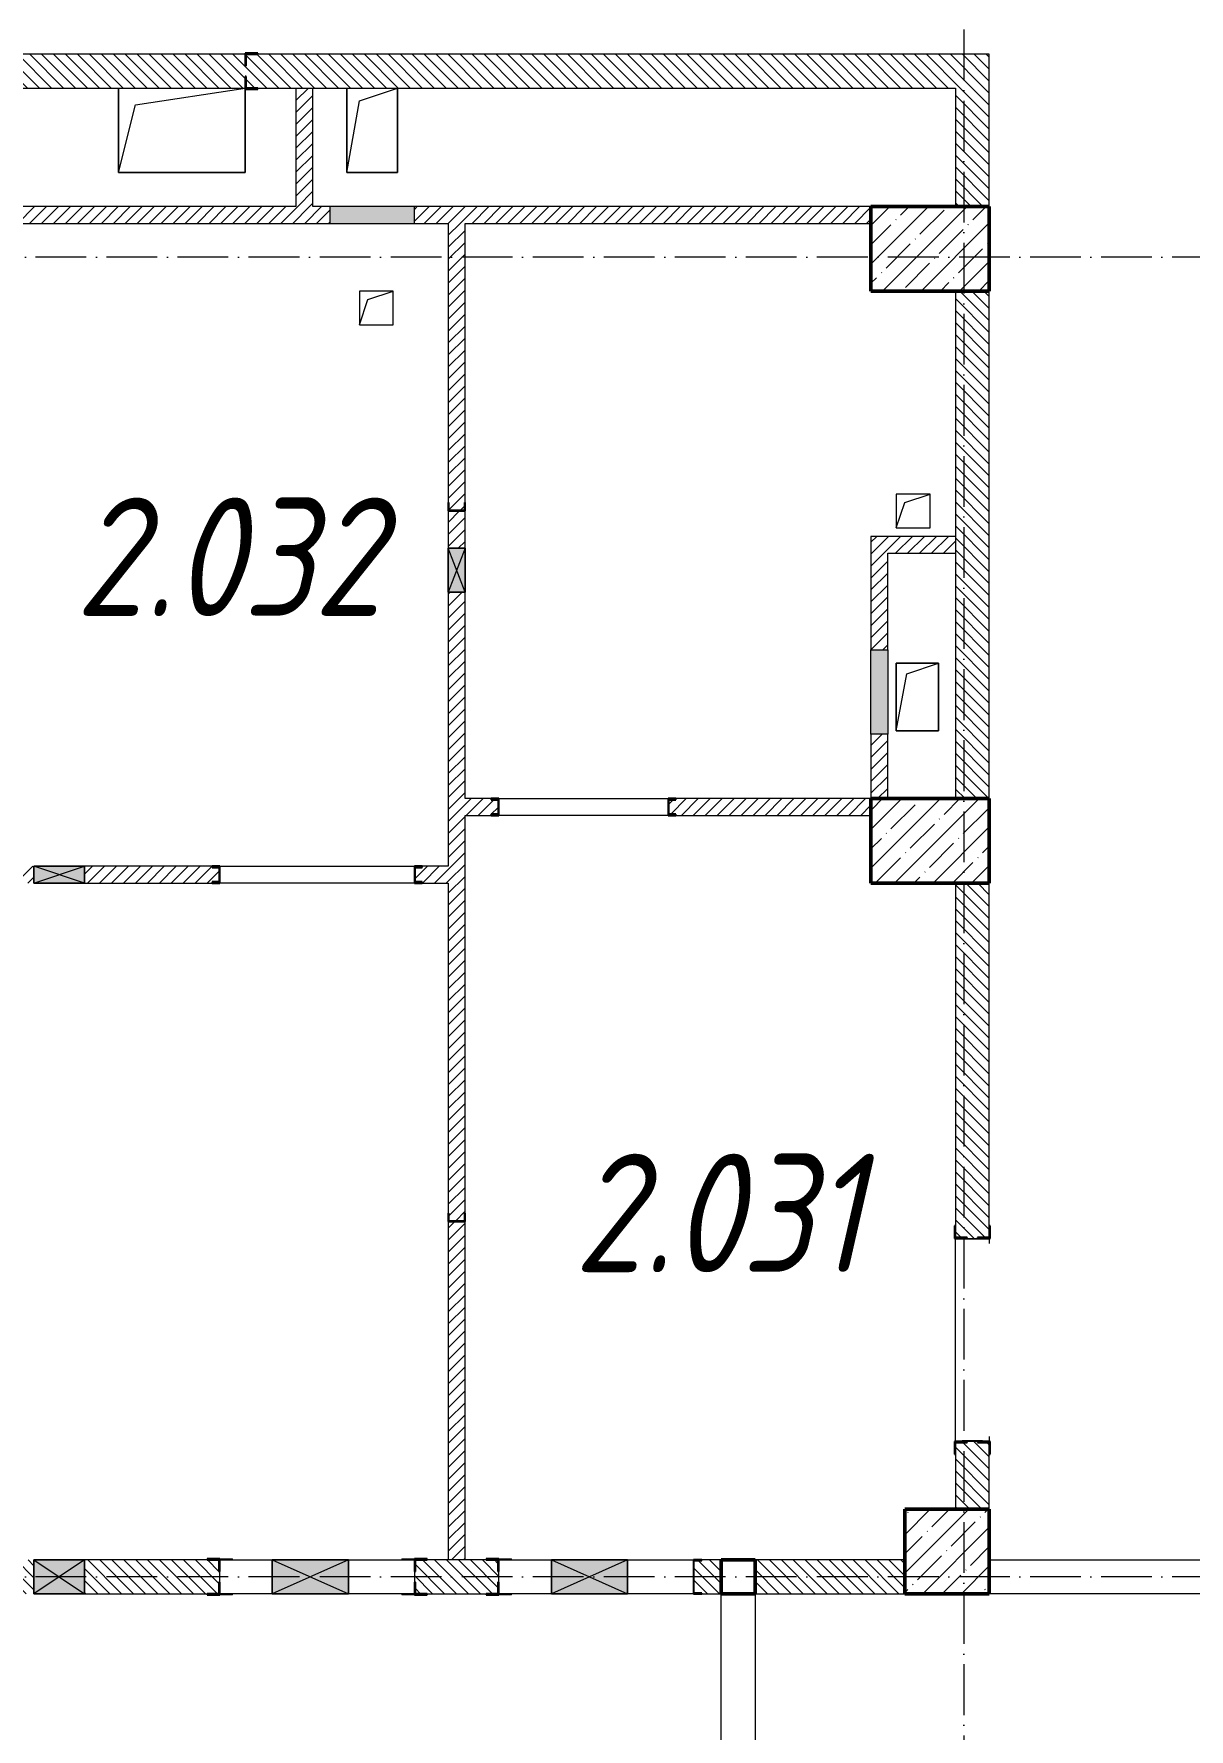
# Model space of a CAD drawing. Header units: millimetres. Extents: x -136833 to 49383, y -8033 to 344618.
# Drawn here: x -47834 to -41003, y 300178 to 310198 of the extents above; entities that cross this region are included whole.
import ezdxf

# ---------------------------------------------------------------- set-up
doc = ezdxf.new("R2010")
doc.units = ezdxf.units.MM
doc.linetypes.add('50_200_ШТРИХ_1Т_ш5_п1_п1_', pattern=[700, 500, -100, 0, -100])
for name, color, linetype, lineweight in [('A-DETL-GENF-OTLN', 7, 'Continuous', 9), ('A-FLOR-____-OTLN', 7, 'Continuous', 9), ('A-GENM-____-MCUT', 7, 'Continuous', 25), ('A-GENM-____-OTLN', 7, 'Continuous', 9), ('A-GENM-____-OTLN-1', 7, 'Continuous', 25), ('A-GLAZ-____-OTLN', 7, 'Continuous', 9), ('A-WALL-____-MCUT', 7, 'Continuous', 13), ('A-WALL-____-PATT-1', 7, 'Continuous', 9), ('A-WALL-FNSH-MCUT-1', 7, 'Continuous', 9), ('I-WALL-____-OTLN', 7, 'Continuous', 9), ('S-COLS-____-MCUT', 7, 'Continuous', 50), ('S-COLS-____-OTLN', 7, 'Continuous', 9), ('S-GRID-____-OTLN-1', 7, '50_200_ШТРИХ_1Т_ш5_п1_п1_', 9), ('Марки помещений', 7, 'Continuous', 9)]:
    doc.layers.add(name, color=color, linetype=linetype, lineweight=lineweight)
doc.styles.add('ISOCPEUR_I_2', font='isocpeui.ttf', dxfattribs={"width": 0.85, "height": 2.3})
pattern_1 = [(135, (-131434.413, 245796.486), (-35.35534, -35.35534), [])]
pattern_2 = [(45, (-131434.413, 245796.486), (-35.35534, 35.35534), [])]

# ---------------------------------------------------------------- blocks, each defined once
blk = doc.blocks.new('BSC_Колонна _Прямоугольная - 500х500-V95-АР1_План отверстий 2 этажа в осях 1-64_Ю-ЯЯ')
at = {"layer": 'S-COLS-____-OTLN'}
h = blk.add_hatch(dxfattribs=at)
h.set_pattern_fill('FP_108', color=256, style=0, pattern_type=2)
h.set_pattern_definition([(315, (-55431.04, 89000), (114.04925, 114.04925), []), (315, (-55431.04, 88885.95), (114.04925, 114.04925), [201.613, -40.323, 3.353, -36.97])])
h.paths.add_polyline_path([(-250, 250), (-250, -250), (250, -250), (250, 250)], flags=0)
at = {"layer": 'S-COLS-____-MCUT'}
for p, q in [((250, 250), (-250, 250)), ((-250, 250), (-250, -250)), ((250, -250), (250, 250)), ((-250, -250), (250, -250))]:
    blk.add_line(p, q, dxfattribs=at)
blk = doc.blocks.new('BSC_Колонна _Прямоугольная - 500х700-V125-АР1_План отверстий 2 этажа в осях 1-64_Ю-ЯЯ')
at = {"layer": 'S-COLS-____-OTLN'}
h = blk.add_hatch(dxfattribs=at)
h.set_pattern_fill('FP_138', color=256, style=0, pattern_type=2)
h.set_pattern_definition([(315, (-63131.04, 88900), (114.04925, 114.04925), []), (315, (-63131.04, 88785.95), (114.04925, 114.04925), [201.613, -40.323, 3.353, -36.97])])
h.paths.add_polyline_path([(-250, 350), (-250, -350), (250, -350), (250, 350)], flags=0)
at = {"layer": 'S-COLS-____-MCUT'}
for p, q in [((250, 350), (-250, 350)), ((-250, 350), (-250, -350)), ((250, -350), (250, 350)), ((-250, -350), (250, -350))]:
    blk.add_line(p, q, dxfattribs=at)
blk = doc.blocks.new('BSC_Колонна _Прямоугольная - 500х700-V128-АР1_План отверстий 2 этажа в осях 1-64_Ю-ЯЯ')
at = {"layer": 'S-COLS-____-OTLN'}
h = blk.add_hatch(dxfattribs=at)
h.set_pattern_fill('FP_141', color=256, style=0, pattern_type=2)
h.set_pattern_definition([(315, (-59631.04, 88900), (114.04925, 114.04925), []), (315, (-59631.04, 88785.95), (114.04925, 114.04925), [201.613, -40.323, 3.353, -36.97])])
h.paths.add_polyline_path([(-250, 350), (-250, -350), (250, -350), (250, 350)], flags=0)
at = {"layer": 'S-COLS-____-MCUT'}
for p, q in [((250, 350), (-250, 350)), ((-250, 350), (-250, -350)), ((250, -350), (250, 350)), ((-250, -350), (250, -350))]:
    blk.add_line(p, q, dxfattribs=at)
blk = doc.blocks.new('154_Стойка_СКБ_Швеллер - СМ-2180_100-28278414-АР1_План отверстий 2 этажа в осях 1-64_Ю-ЯЯ')
at = {"layer": 'A-GENM-____-MCUT'}
for p, q in [((171, 50), (125, 50)), ((125, 50), (125, -50)), ((129.5, 42.4), (171, 42.4)), ((129.5, -42.4), (129.5, 42.4)), ((171, 42.4), (171, 50)), ((125, -50), (171, -50)), ((171, -42.4), (129.5, -42.4)), ((171, -50), (171, -42.4))]:
    blk.add_line(p, q, dxfattribs=at)
blk = doc.blocks.new('154_Фахверк_СКБ_Швеллер - Тип_100_3960-28331862-АР1_План отверстий 2 этажа в осях 1-64_Ю-ЯЯ')
at = {"layer": 'A-GENM-____-MCUT'}
for p, q in [((175, 50), (125, 50)), ((125, 50), (125, -50)), ((128, 47), (175, 47)), ((128, -47), (128, 47)), ((175, 47), (175, 50)), ((125, -50), (175, -50)), ((175, -47), (128, -47)), ((175, -50), (175, -47))]:
    blk.add_line(p, q, dxfattribs=at)
blk = doc.blocks.new('Фахверк_СКБ_Уголок - 200_3960-28268576-АР1_План отверстий 2 этажа в осях 1-64_Ю-ЯЯ')
at = {"layer": 'A-GENM-____-MCUT'}
for p, q in [((200, 156), (125, 156)), ((125, 156), (125, 81)), ((131, 81), (131, 150)), ((131, 150), (200, 150)), ((200, 150), (200, 156)), ((125, 81), (131, 81)), ((131, 19), (125, 19)), ((125, 19), (125, -56)), ((131, -50), (131, 19)), ((125, -56), (200, -56)), ((200, -50), (131, -50)), ((200, -56), (200, -50))]:
    blk.add_line(p, q, dxfattribs=at)
blk = doc.blocks.new('154_Стойка_СКБ_Уголок - СМ-2180_200-28268025-АР1_План отверстий 2 этажа в осях 1-64_Ю-ЯЯ')
at = {"layer": 'A-GENM-____-MCUT'}
for p, q in [((125, 156), (125, 81)), ((200, 156), (125, 156)), ((131, 81), (131, 150)), ((131, 150), (200, 150)), ((200, 150), (200, 156)), ((125, 81), (131, 81)), ((131, 19), (125, 19)), ((125, 19), (125, -56)), ((131, -50), (131, 19)), ((125, -56), (200, -56)), ((200, -50), (131, -50)), ((200, -56), (200, -50))]:
    blk.add_line(p, q, dxfattribs=at)
blk = doc.blocks.new('Стойка_Влож_Уголок_Опорный - Уголок-28213941-АР1_План отверстий 2 этажа в осях 1-64_Ю-ЯЯ')
at = {"layer": 'A-GENM-____-OTLN'}
for p, q in [((-212, -6), (-212, 0)), ((0, 0), (0, -6)), ((-212, -75), (-212, -6)), ((-212, -6), (-206, -6)), ((-212, -75), (-206, -75)), ((-6, -6), (0, -6)), ((-6, -75), (0, -75)), ((0, -6), (0, -75))]:
    blk.add_line(p, q, dxfattribs=at)
blk = doc.blocks.new('154_Фахверк_СКБ_Швеллер - Тип_100_3550_1-35210908-АР1_План отверстий 2 этажа в осях 1-64_Ю-ЯЯ')
at = {"layer": 'A-GENM-____-MCUT'}
for p, q in [((175, 100), (125, 100)), ((125, 100), (125, -100)), ((128, 97), (175, 97)), ((128, -97), (128, 97)), ((175, 97), (175, 100)), ((125, -100), (175, -100)), ((175, -97), (128, -97)), ((175, -100), (175, -97))]:
    blk.add_line(p, q, dxfattribs=at)
blk = doc.blocks.new('АР_Перемычка - АР_Перемычка-28437008-АР1_План отверстий 2 этажа в осях 1-64_Ю-ЯЯ')
at = {"layer": 'A-GENM-____-OTLN'}
blk.add_line((-250, -100), (-243, -100), dxfattribs=at)
blk = doc.blocks.new('154_Стойка_СКБ_Уголок - СМ-2880_200-28437237-АР1_План отверстий 2 этажа в осях 1-64_Ю-ЯЯ')
at = {"layer": 'A-GENM-____-MCUT'}
for p, q in [((125, 156), (125, 81)), ((200, 156), (125, 156)), ((131, 81), (131, 150)), ((131, 150), (200, 150)), ((200, 150), (200, 156)), ((125, 81), (131, 81)), ((131, 19), (125, 19)), ((125, 19), (125, -56)), ((131, -50), (131, 19)), ((125, -56), (200, -56)), ((200, -50), (131, -50)), ((200, -56), (200, -50))]:
    blk.add_line(p, q, dxfattribs=at)
blk = doc.blocks.new('Стойка_Влож_Полоса боковая - Полоса-V150-АР1_План отверстий 2 этажа в осях 1-64_Ю-ЯЯ')
at = {"layer": 'A-GENM-____-OTLN'}
for p, q in [((-5, 60), (0, 60)), ((-5, -60), (-5, 60)), ((0, 31), (0, -31)), ((0, -60), (-5, -60))]:
    blk.add_line(p, q, dxfattribs=at)
blk = doc.blocks.new('AR_Отверстие Ниша - Лючок-32405315-АР1_План отверстий 2 этажа в осях 1-64_Ю-ЯЯ')
at = {"layer": 'A-GLAZ-____-OTLN'}
blk.add_hatch(color=256, dxfattribs=at).paths.add_polyline_path([(-250, -50), (250, -50), (250, 50), (-250, 50)], flags=0)
for p, q in [((-250, 50), (250, 50)), ((-250, -50), (-250, 50)), ((250, 50), (250, -50)), ((250, -50), (-250, -50))]:
    blk.add_line(p, q, dxfattribs=at)
blk = doc.blocks.new('AR_Отверстие Ниша - Лючок-32401897-АР1_План отверстий 2 этажа в осях 1-64_Ю-ЯЯ')
at = {"layer": 'A-GLAZ-____-OTLN'}
blk.add_hatch(color=256, dxfattribs=at).paths.add_polyline_path([(250, -50), (250, 50), (-250, 50), (-250, -50), (-158, -50)], flags=0)
for p, q in [((250, 50), (-250, 50)), ((-250, 50), (-250, -50)), ((250, -50), (250, 50)), ((-250, -50), (250, -50))]:
    blk.add_line(p, q, dxfattribs=at)
blk = doc.blocks.new('AR_Отверстие прямоугольное _в плите_ - AR_Отверстие прямоугольное _в плите_-V159-АР1_План отверстий 2 этажа в осях 1-64_Ю-ЯЯ')
at = {"layer": 'A-GENM-____-OTLN'}
for p, q in [((-150, 250), (-150, -250)), ((-75, 175), (150, 250)), ((150, -250), (150, 250)), ((-150, -250), (-75, 175)), ((-150, -250), (150, -250))]:
    blk.add_line(p, q, dxfattribs=at)
blk = doc.blocks.new('AR_Отверстие прямоугольное _в плите_ - AR_Отверстие прямоугольное _в плите_-30459207-АР1_План отверстий 2 этажа в осях 1-64_Ю-ЯЯ')
at = {"layer": 'A-GENM-____-OTLN'}
for p, q in [((100, 100), (-100, 100)), ((-100, 100), (-100, -100)), ((-100, -100), (-50, 50)), ((-50, 50), (100, 100)), ((100, -100), (100, 100)), ((-100, -100), (100, -100))]:
    blk.add_line(p, q, dxfattribs=at)
blk = doc.blocks.new('AR_Отверстие прямоугольное _в плите_ - AR_Отверстие прямоугольное _в плите_-30459204-АР1_План отверстий 2 этажа в осях 1-64_Ю-ЯЯ')
at = {"layer": 'A-GENM-____-OTLN'}
for p, q in [((125, 200), (-125, 200)), ((-125, 200), (-125, -200)), ((-125, -200), (-63, 137)), ((-63, 137), (125, 200)), ((125, -200), (125, 200)), ((-125, -200), (125, -200))]:
    blk.add_line(p, q, dxfattribs=at)
blk = doc.blocks.new('AR_Отверстие прямоугольное _в плите_ - AR_Отверстие прямоугольное _в плите_-30552795-АР1_План отверстий 2 этажа в осях 1-64_Ю-ЯЯ')
at = {"layer": 'A-GENM-____-OTLN'}
for p, q in [((-375, 250), (-375, -250)), ((-275, 150), (375, 250)), ((375, -250), (375, 244)), ((-375, -250), (-275, 150)), ((-375, -250), (375, -250))]:
    blk.add_line(p, q, dxfattribs=at)
blk = doc.blocks.new('BSC_Колонна _Прямоугольная1 - 200х200 _металл_-35205626-АР1_План отверстий 2 этажа в осях 1-64_Ю-ЯЯ')
at = {"layer": 'S-COLS-____-MCUT'}
for p, q in [((100, 100), (-100, 100)), ((-100, 100), (-100, -100)), ((100, -100), (100, 100)), ((-100, -100), (100, -100))]:
    blk.add_line(p, q, dxfattribs=at)
blk = doc.blocks.new('AR_Отверстие прямоугольное _в стене__БезПР - AR_Отверстие прямоугольное _в стене__БезПР-36789171-АР1_План отверстий 2 этажа в осях 1-64_Ю-ЯЯ')
at = {"layer": 'A-GLAZ-____-OTLN'}
blk.add_hatch(color=256, dxfattribs=at).paths.add_polyline_path([(150, -100), (150, 100), (-150, 100), (-150, -100)], flags=0)
at = {"layer": 'A-DETL-GENF-OTLN'}
for p, q in [((-150, -100), (-150, 100)), ((-150, 100), (150, 100)), ((150, 100), (-150, -100)), ((-150, 100), (150, -100)), ((150, 100), (-150, 100)), ((-150, 100), (-150, -100)), ((150, 100), (150, -100)), ((150, -100), (150, 100)), ((150, -100), (-150, -100)), ((-150, -100), (150, -100))]:
    blk.add_line(p, q, dxfattribs=at)
at = {"layer": 'A-GLAZ-____-OTLN'}
blk.add_line((150, 100), (-150, 100), dxfattribs=at)
blk = doc.blocks.new('AR_Отверстие прямоугольное _в стене__БезПР - AR_Отверстие прямоугольное _в стене__БезПР-36789349-АР1_План отверстий 2 этажа в осях 1-64_Ю-ЯЯ')
at = {"layer": 'A-GLAZ-____-OTLN'}
blk.add_hatch(color=256, dxfattribs=at).paths.add_polyline_path([(130, 50), (-130, 50), (-130, -50), (130, -50)], flags=0)
at = {"layer": 'A-DETL-GENF-OTLN'}
for p, q in [((-130, -50), (-130, 50)), ((-130, 50), (130, 50)), ((130, 50), (-130, -50)), ((-130, 50), (130, -50)), ((130, 50), (-130, 50)), ((-130, 50), (-130, -50)), ((130, 50), (130, -50)), ((130, -50), (130, 50)), ((130, -50), (-130, -50)), ((-130, -50), (130, -50))]:
    blk.add_line(p, q, dxfattribs=at)
at = {"layer": 'A-GLAZ-____-OTLN'}
blk.add_line((130, 50), (-130, 50), dxfattribs=at)
blk = doc.blocks.new('AR_Отверстие прямоугольное _в стене__БезПР - AR_Отверстие прямоугольное _в стене__БезПР-36427836-АР1_План отверстий 2 этажа в осях 1-64_Ю-ЯЯ')
at = {"layer": 'A-GLAZ-____-OTLN'}
blk.add_hatch(color=256, dxfattribs=at).paths.add_polyline_path([(150, 50), (-150, 50), (-150, -50), (150, -50)], flags=0)
at = {"layer": 'A-DETL-GENF-OTLN'}
for p, q in [((-150, -50), (-150, 50)), ((-150, 50), (150, 50)), ((150, 50), (-150, -50)), ((-150, 50), (150, -50)), ((150, 50), (-150, 50)), ((-150, 50), (-150, -50)), ((150, 50), (150, -50)), ((150, -50), (150, 50)), ((150, -50), (-150, -50)), ((-150, -50), (150, -50))]:
    blk.add_line(p, q, dxfattribs=at)
at = {"layer": 'A-GLAZ-____-OTLN'}
blk.add_line((150, 50), (-150, 50), dxfattribs=at)
blk = doc.blocks.new('AR_Отверстие прямоугольное _в стене_ - AR_Отверстие прямоугольное _в стене__ОВ-36827602-АР1_План отверстий 2 этажа в осях 1-64_Ю-ЯЯ')
at = {"layer": 'A-GLAZ-____-OTLN'}
blk.add_hatch(color=256, dxfattribs=at).paths.add_polyline_path([(225, -100), (225, 100), (-225, 100), (-225, -100)], flags=0)
at = {"layer": 'A-DETL-GENF-OTLN'}
for p, q in [((-225, -100), (-225, 100)), ((-225, 100), (225, 100)), ((225, 100), (-225, -100)), ((-225, 100), (225, -100)), ((225, 100), (-225, 100)), ((-225, 100), (-225, -100)), ((225, 100), (225, -100)), ((225, -100), (225, 100)), ((225, -100), (-225, -100)), ((-225, -100), (225, -100))]:
    blk.add_line(p, q, dxfattribs=at)
blk = doc.blocks.new('3эт')
at = {"layer": 'S-GRID-____-OTLN-1', "color": 251, "ltscale": 0.6, "true_color": 0x636466}
for p, q in [((372870.7, 4029.4), (372870.7, -46882.4)), ((387845.1, -23782.4), (279101.9, -23782.4)), ((387845.1, -31582.4), (279101.9, -31582.4))]:
    blk.add_line(p, q, dxfattribs=at)

msp = doc.modelspace()

# ---------------------------------------------------------------- hatches: boundary and pattern name
at = {"layer": 'A-WALL-____-PATT-1'}
h = msp.add_hatch(dxfattribs=at)
h.set_pattern_fill('FP_6', color=256, style=0, pattern_type=2)
h.set_pattern_definition(pattern_1)
h.paths.add_polyline_path([(-42184.4, 309877.5), (-42184.4, 310077.5), (-46578.4, 310077.5), (-46578.4, 310008.5), (-46584.4, 310008.5), (-46584.4, 310077.5), (-49834.4, 310077.5), (-49834.4, 309877.5), (-49209.4, 309877.5), (-49209.4, 309977.5), (-47959.4, 309977.5), (-47959.4, 309877.5), (-46584.4, 309877.5), (-46584.4, 309946.5), (-46578.4, 309946.5), (-46578.4, 309877.5), (-42384.4, 309877.5)], flags=0)
h.paths.add_polyline_path([(-51459.4, 309877.5), (-50934.4, 309877.5), (-50934.4, 310077.5), (-51528.4, 310077.5), (-51528.4, 310008.5), (-51534.4, 310008.5), (-51534.4, 309946.5), (-51528.4, 309946.5), (-51528.4, 309877.5)], flags=0)
h.paths.add_polyline_path([(-53034.4, 309877.5), (-53034.4, 310077.5), (-56484.4, 310077.5), (-56484.4, 309877.5), (-53679.6, 309877.5)], flags=0)
h = msp.add_hatch(dxfattribs=at)
h.set_pattern_fill('FP_5', color=256, style=0, pattern_type=2)
h.set_pattern_definition(pattern_2)
h.paths.add_polyline_path([(-46184.4, 309177.5), (-46184.4, 309877.5), (-46284.4, 309877.5), (-46284.4, 309177.5)], flags=0)
h = msp.add_hatch(dxfattribs=at)
h.set_pattern_fill('FP_6', color=256, style=0, pattern_type=2)
h.set_pattern_definition(pattern_1)
h.paths.add_polyline_path([(-42184.4, 309177.5), (-42184.4, 309877.5), (-42384.4, 309877.5), (-42384.4, 309177.5)], flags=0)
h = msp.add_hatch(dxfattribs=at)
h.set_pattern_fill('FP_5', color=256, style=0, pattern_type=2)
h.set_pattern_definition(pattern_2)
h.paths.add_polyline_path([(-42884.4, 309077.5), (-42884.4, 309177.5), (-45584.4, 309177.5), (-45584.4, 309077.5), (-43074.6, 309077.5)], flags=0)
h.paths.add_polyline_path([(-46084.4, 309077.5), (-46084.4, 309177.5), (-47934.4, 309177.5), (-47934.4, 309077.5), (-46609.6, 309077.5)], flags=0)
h = msp.add_hatch(dxfattribs=at)
h.set_pattern_fill('FP_5', color=256, style=0, pattern_type=2)
h.set_pattern_definition(pattern_2)
h.paths.add_polyline_path([(-45284.4, 301177.5), (-45284.4, 303177.5), (-45384.4, 303177.5), (-45384.4, 301177.5)], flags=0)
h.paths.add_polyline_path([(-45381.4, 303180.5), (-45287.4, 303180.5), (-45287.4, 303227.5), (-45284.4, 303227.5), (-45284.4, 306897.5), (-45384.4, 306897.5), (-45384.4, 303227.5), (-45381.4, 303227.5)], flags=0)
h.paths.add_polyline_path([(-45327.9, 307157.5), (-45284.4, 307157.5), (-45284.4, 307377.5), (-45384.4, 307377.5), (-45384.4, 307157.5), (-45381.4, 307157.5)], flags=0)
h.paths.add_polyline_path([(-45334.5, 307380.5), (-45287.4, 307380.5), (-45287.4, 307427.5), (-45284.4, 307427.5), (-45284.4, 309077.5), (-45384.4, 309077.5), (-45384.4, 307427.5), (-45381.4, 307427.5), (-45381.4, 307380.5)], flags=0)
h = msp.add_hatch(dxfattribs=at)
h.set_pattern_fill('FP_6', color=256, style=0, pattern_type=2)
h.set_pattern_definition(pattern_1)
h.paths.add_polyline_path([(-42184.4, 305677.5), (-42184.4, 308677.5), (-42384.4, 308677.5), (-42384.4, 305677.5)], flags=0)
h = msp.add_hatch(dxfattribs=at)
h.set_pattern_fill('FP_5', color=256, style=0, pattern_type=2)
h.set_pattern_definition(pattern_2)
h.paths.add_polyline_path([(-42884.4, 305677.5), (-42784.4, 305677.5), (-42784.4, 306057.5), (-42884.4, 306057.5)], flags=0)
h.paths.add_polyline_path([(-42884.4, 306557.5), (-42784.4, 306557.5), (-42784.4, 307227.5), (-42884.4, 307227.5)], flags=0)
h = msp.add_hatch(dxfattribs=at)
h.set_pattern_fill('FP_5', color=256, style=0, pattern_type=2)
h.set_pattern_definition(pattern_2)
h.paths.add_polyline_path([(-42384.4, 307127.5), (-42384.4, 307227.5), (-42784.4, 307227.5), (-42784.4, 307127.5)], flags=0)
h = msp.add_hatch(dxfattribs=at)
h.set_pattern_fill('FP_5', color=256, style=0, pattern_type=2)
h.set_pattern_definition(pattern_2)
h.paths.add_polyline_path([(-44038.4, 305577.5), (-42884.4, 305577.5), (-42884.4, 305677.5), (-44038.4, 305677.5), (-44038.4, 305669.9), (-44079.9, 305669.9), (-44079.9, 305585.1), (-44038.4, 305585.1)], flags=0)
h.paths.add_polyline_path([(-45284.4, 305577.5), (-45130.4, 305577.5), (-45130.4, 305585.1), (-45088.9, 305585.1), (-45088.9, 305669.9), (-45130.4, 305669.9), (-45130.4, 305677.5), (-45284.4, 305677.5), (-45284.4, 305585.1)], flags=0)
h = msp.add_hatch(dxfattribs=at)
h.set_pattern_fill('FP_5', color=256, style=0, pattern_type=2)
h.set_pattern_definition(pattern_2)
h.paths.add_polyline_path([(-45538.4, 305177.5), (-45384.4, 305177.5), (-45384.4, 305277.5), (-45538.4, 305277.5), (-45538.4, 305269.9), (-45579.9, 305269.9), (-45579.9, 305185.1), (-45538.4, 305185.1)], flags=0)
h.paths.add_polyline_path([(-47534.4, 305177.5), (-46780.4, 305177.5), (-46780.4, 305185.1), (-46738.9, 305185.1), (-46738.9, 305269.9), (-46780.4, 305269.9), (-46780.4, 305277.5), (-47534.4, 305277.5), (-47534.4, 305185.1)], flags=0)
h.paths.add_polyline_path([(-47834.4, 305177.5), (-47834.4, 305277.5), (-47934.4, 305277.5), (-47934.4, 305177.5)], flags=0)
h = msp.add_hatch(dxfattribs=at)
h.set_pattern_fill('FP_6', color=256, style=0, pattern_type=2)
h.set_pattern_definition(pattern_1)
h.paths.add_polyline_path([(-42344.4, 301477.5), (-42184.4, 301477.5), (-42184.4, 301871.5), (-42253.4, 301871.5), (-42253.4, 301877.5), (-42315.4, 301877.5), (-42315.4, 301871.5), (-42384.4, 301871.5), (-42384.4, 301477.5)], flags=0)
h.paths.add_polyline_path([(-42315.4, 303077.5), (-42253.4, 303077.5), (-42253.4, 303083.5), (-42184.4, 303083.5), (-42184.4, 305177.5), (-42384.4, 305177.5), (-42384.4, 303083.5), (-42315.4, 303083.5)], flags=0)
h = msp.add_hatch(dxfattribs=at)
h.set_pattern_fill('FP_6', color=256, style=0, pattern_type=2)
h.set_pattern_definition(pattern_1)
h.paths.add_polyline_path([(-43769.4, 300977.5), (-43769.4, 301177.5), (-43884.4, 301177.5), (-43884.4, 301174.5), (-43931.4, 301173.9), (-43931.4, 300980.5), (-43884.4, 300980.5), (-43884.4, 300977.5)], flags=0)
h.paths.add_polyline_path([(-45509.4, 300977.5), (-45090.4, 300977.5), (-45090.4, 301046.5), (-45084.4, 301046.5), (-45084.4, 301108.5), (-45090.4, 301108.5), (-45090.4, 301177.5), (-45578.4, 301177.5), (-45578.4, 301108.5), (-45584.4, 301108.5), (-45584.4, 301046.5), (-45578.4, 301046.5), (-45578.4, 300977.5)], flags=0)
h.paths.add_polyline_path([(-47534.4, 300977.5), (-46740.4, 300978.5), (-46740.4, 301046.5), (-46734.4, 301046.5), (-46734.4, 301108.5), (-46740.4, 301108.5), (-46740.4, 301177.5), (-47534.4, 301177.5), (-47534.4, 301100.6)], flags=0)
h.paths.add_polyline_path([(-47834.4, 300977.5), (-47834.4, 301177.5), (-48034.4, 301177.5), (-48034.4, 300977.5)], flags=0)
h = msp.add_hatch(dxfattribs=at)
h.set_pattern_fill('FP_6', color=256, style=0, pattern_type=2)
h.set_pattern_definition(pattern_1)
h.paths.add_polyline_path([(-42684.4, 300977.5), (-42684.4, 301177.5), (-43569.4, 301177.5), (-43569.4, 300977.5), (-43074.6, 300977.5)], flags=0)

# ---------------------------------------------------------------- linework, layer by layer
at = {"layer": 'A-FLOR-____-OTLN'}
for p, q in [((-47334.4, 309377.5), (-47334.4, 309877.5)), ((-46584.4, 309871.5), (-46584.4, 309377.5)), ((-45984.4, 309377.5), (-45984.4, 309877.5)), ((-45684.4, 309877.5), (-45684.4, 309377.5)), ((-46584.4, 309377.5), (-47334.4, 309377.5)), ((-45684.4, 309377.5), (-45984.4, 309377.5)), ((-42734.4, 306477.5), (-42484.4, 306477.5)), ((-42734.4, 306077.5), (-42734.4, 306477.5)), ((-42484.4, 306477.5), (-42484.4, 306077.5)), ((-42484.4, 306077.5), (-42734.4, 306077.5))]:
    msp.add_line(p, q, dxfattribs=at)
at = {"layer": 'A-WALL-____-MCUT'}
for p, q in [((-46584.4, 310077.5), (-49834.4, 310077.5)), ((-42184.4, 310077.5), (-46509.4, 310077.5)), ((-42184.4, 309177.5), (-42184.4, 310077.5)), ((-47959.4, 309877.5), (-46584.4, 309877.5)), ((-46509.4, 309877.5), (-42384.4, 309877.5)), ((-42384.4, 309877.5), (-42384.4, 309177.5)), ((-42384.4, 308677.5), (-42384.4, 305677.5)), ((-42184.4, 305677.5), (-42184.4, 308677.5)), ((-42384.4, 305177.5), (-42384.4, 303152.5)), ((-42184.4, 303152.5), (-42184.4, 305177.5)), ((-42384.4, 301802.5), (-42384.4, 301477.5)), ((-42184.4, 301477.5), (-42184.4, 301802.5)), ((-46809.4, 301177.5), (-47534.4, 301177.5)), ((-46734.4, 301046.5), (-46734.4, 301108.5)), ((-45584.4, 301108.5), (-45584.4, 301046.5)), ((-45159.4, 301177.5), (-45509.4, 301177.5)), ((-45084.4, 301046.5), (-45084.4, 301108.5)), ((-43769.4, 301177.5), (-43884.4, 301177.5)), ((-42684.4, 301177.5), (-43569.4, 301177.5)), ((-47534.4, 300977.5), (-46809.4, 300977.5)), ((-45509.4, 300977.5), (-45159.4, 300977.5)), ((-43884.4, 300977.5), (-43769.4, 300977.5)), ((-43569.4, 300977.5), (-42684.4, 300977.5))]:
    msp.add_line(p, q, dxfattribs=at)
at = {"layer": 'A-WALL-FNSH-MCUT-1'}
for p, q in [((-46284.4, 309877.5), (-46284.4, 309177.5)), ((-46184.4, 309177.5), (-46184.4, 309877.5)), ((-46284.4, 309177.5), (-47934.4, 309177.5)), ((-46084.4, 309177.5), (-46184.4, 309177.5)), ((-42884.4, 309177.5), (-45584.4, 309177.5)), ((-47934.4, 309077.5), (-46084.4, 309077.5)), ((-45584.4, 309077.5), (-45384.4, 309077.5)), ((-45384.4, 309077.5), (-45384.4, 307427.5)), ((-45284.4, 307427.5), (-45284.4, 309077.5)), ((-45284.4, 309077.5), (-42884.4, 309077.5)), ((-45384.4, 307377.5), (-45384.4, 307157.5)), ((-45284.4, 307157.5), (-45284.4, 307377.5)), ((-42884.4, 307227.5), (-42884.4, 306557.5)), ((-42384.4, 307227.5), (-42884.4, 307227.5)), ((-42784.4, 306557.5), (-42784.4, 307127.5)), ((-42784.4, 307127.5), (-42384.4, 307127.5)), ((-45384.4, 306897.5), (-45384.4, 305277.5)), ((-45284.4, 305677.5), (-45284.4, 306897.5)), ((-42884.4, 306057.5), (-42884.4, 305677.5)), ((-42784.4, 305677.5), (-42784.4, 306057.5)), ((-45130.4, 305677.5), (-45284.4, 305677.5)), ((-42884.4, 305677.5), (-44038.4, 305677.5)), ((-45284.4, 303227.5), (-45284.4, 305577.5)), ((-45284.4, 305577.5), (-45130.4, 305577.5)), ((-44038.4, 305577.5), (-42884.4, 305577.5)), ((-46780.4, 305277.5), (-47534.4, 305277.5)), ((-45384.4, 305277.5), (-45538.4, 305277.5)), ((-47534.4, 305177.5), (-46780.4, 305177.5)), ((-45538.4, 305177.5), (-45384.4, 305177.5)), ((-45384.4, 305177.5), (-45384.4, 303227.5)), ((-45384.4, 303177.5), (-45384.4, 301177.5)), ((-45284.4, 301177.5), (-45284.4, 303177.5))]:
    msp.add_line(p, q, dxfattribs=at)
at = {"layer": 'I-WALL-____-OTLN'}
for p, q in [((-45084.4, 305677.5), (-44084.4, 305677.5)), ((-44084.4, 305577.5), (-45084.4, 305577.5)), ((-46734.4, 305277.5), (-45584.4, 305277.5)), ((-45584.4, 305177.5), (-46734.4, 305177.5)), ((-42384.4, 301877.5), (-42384.4, 303077.5)), ((-42184.4, 303077.5), (-42184.4, 303047.5)), ((-42184.4, 301907.5), (-42184.4, 301877.5)), ((-46734.4, 301177.5), (-46424.4, 301177.5)), ((-45974.4, 301177.5), (-45584.4, 301177.5)), ((-45084.4, 301177.5), (-44774.4, 301177.5)), ((-44324.4, 301177.5), (-43934.4, 301177.5)), ((-42184.4, 301177.5), (-38184.4, 301177.5)), ((-46424.4, 300977.5), (-46734.4, 300977.5)), ((-45584.4, 300977.5), (-45974.4, 300977.5)), ((-44774.4, 300977.5), (-45084.4, 300977.5)), ((-43934.4, 300977.5), (-44324.4, 300977.5)), ((-43769.4, 297977.5), (-43769.4, 300977.5)), ((-43569.4, 300977.5), (-43569.4, 297977.5)), ((-38184.4, 300977.5), (-42184.4, 300977.5))]:
    msp.add_line(p, q, dxfattribs=at)

# ---------------------------------------------------------------- block references
msp.add_blockref('3эт', (-415205.1, 332659.9))
at = {"layer": 'A-GENM-____-OTLN'}
for name, p in [('AR_Отверстие прямоугольное _в плите_ - AR_Отверстие прямоугольное _в плите_-30552795-АР1_План отверстий 2 этажа в осях 1-64_Ю-ЯЯ', (-46959.4, 309627.5)), ('AR_Отверстие прямоугольное _в плите_ - AR_Отверстие прямоугольное _в плите_-V159-АР1_План отверстий 2 этажа в осях 1-64_Ю-ЯЯ', (-45834.4, 309627.5)), ('AR_Отверстие прямоугольное _в плите_ - AR_Отверстие прямоугольное _в плите_-30459207-АР1_План отверстий 2 этажа в осях 1-64_Ю-ЯЯ', (-45809.4, 308577.5)), ('AR_Отверстие прямоугольное _в плите_ - AR_Отверстие прямоугольное _в плите_-30459207-АР1_План отверстий 2 этажа в осях 1-64_Ю-ЯЯ', (-42634.4, 307377.3)), ('AR_Отверстие прямоугольное _в плите_ - AR_Отверстие прямоугольное _в плите_-30459204-АР1_План отверстий 2 этажа в осях 1-64_Ю-ЯЯ', (-42609.4, 306277.5))]:
    msp.add_blockref(name, p, dxfattribs=at)
for name, p, rotation in [('АР_Перемычка - АР_Перемычка-28437008-АР1_План отверстий 2 этажа в осях 1-64_Ю-ЯЯ', (-42284.4, 303077.5), 269.9999999999999), ('Стойка_Влож_Полоса боковая - Полоса-V150-АР1_План отверстий 2 этажа в осях 1-64_Ю-ЯЯ', (-42284.4, 303077.5), 89.9999999999999), ('Стойка_Влож_Полоса боковая - Полоса-V150-АР1_План отверстий 2 этажа в осях 1-64_Ю-ЯЯ', (-42284.4, 301877.5), 269.9999999999999), ('Стойка_Влож_Уголок_Опорный - Уголок-28213941-АР1_План отверстий 2 этажа в осях 1-64_Ю-ЯЯ', (-46734.4, 301183.5), 89.99999999999962), ('Стойка_Влож_Уголок_Опорный - Уголок-28213941-АР1_План отверстий 2 этажа в осях 1-64_Ю-ЯЯ', (-45584.4, 300971.5), 269.9999999999996), ('Стойка_Влож_Уголок_Опорный - Уголок-28213941-АР1_План отверстий 2 этажа в осях 1-64_Ю-ЯЯ', (-45084.4, 301183.5), 89.99999999999962)]:
    msp.add_blockref(name, p, dxfattribs=dict(at, rotation=rotation))
at = {"layer": 'A-GENM-____-OTLN-1'}
for name, p in [('Фахверк_СКБ_Уголок - 200_3960-28268576-АР1_План отверстий 2 этажа в осях 1-64_Ю-ЯЯ', (-46709.4, 309927.5)), ('154_Стойка_СКБ_Швеллер - СМ-2180_100-28278414-АР1_План отверстий 2 этажа в осях 1-64_Ю-ЯЯ', (-44209.4, 305627.5)), ('154_Стойка_СКБ_Швеллер - СМ-2180_100-28278414-АР1_План отверстий 2 этажа в осях 1-64_Ю-ЯЯ', (-45709.4, 305227.5)), ('154_Стойка_СКБ_Уголок - СМ-2180_200-28268025-АР1_План отверстий 2 этажа в осях 1-64_Ю-ЯЯ', (-45709.4, 301027.5)), ('154_Фахверк_СКБ_Швеллер - Тип_100_3550_1-35210908-АР1_План отверстий 2 этажа в осях 1-64_Ю-ЯЯ', (-44059.4, 301077.5))]:
    msp.add_blockref(name, p, dxfattribs=at)
for name, p, rotation in [('154_Фахверк_СКБ_Швеллер - Тип_100_3960-28331862-АР1_План отверстий 2 этажа в осях 1-64_Ю-ЯЯ', (-45334.4, 307252.5), 90), ('154_Стойка_СКБ_Швеллер - СМ-2180_100-28278414-АР1_План отверстий 2 этажа в осях 1-64_Ю-ЯЯ', (-44959.4, 305627.5), 180), ('154_Стойка_СКБ_Швеллер - СМ-2180_100-28278414-АР1_План отверстий 2 этажа в осях 1-64_Ю-ЯЯ', (-46609.4, 305227.5), 180), ('154_Фахверк_СКБ_Швеллер - Тип_100_3960-28331862-АР1_План отверстий 2 этажа в осях 1-64_Ю-ЯЯ', (-45334.4, 303052.5), 90), ('154_Стойка_СКБ_Уголок - СМ-2880_200-28437237-АР1_План отверстий 2 этажа в осях 1-64_Ю-ЯЯ', (-42234.4, 302952.5), 89.99999999999987), ('154_Стойка_СКБ_Уголок - СМ-2880_200-28437237-АР1_План отверстий 2 этажа в осях 1-64_Ю-ЯЯ', (-42334.4, 302002.5), 269.9999999999999), ('154_Стойка_СКБ_Уголок - СМ-2180_200-28268025-АР1_План отверстий 2 этажа в осях 1-64_Ю-ЯЯ', (-46609.4, 301127.5), 180), ('154_Стойка_СКБ_Уголок - СМ-2180_200-28268025-АР1_План отверстий 2 этажа в осях 1-64_Ю-ЯЯ', (-44959.4, 301127.5), 180)]:
    msp.add_blockref(name, p, dxfattribs=dict(at, rotation=rotation))
at = {"layer": 'A-GLAZ-____-OTLN'}
for name, p in [('AR_Отверстие Ниша - Лючок-32401897-АР1_План отверстий 2 этажа в осях 1-64_Ю-ЯЯ', (-45834.4, 309127.5)), ('AR_Отверстие прямоугольное _в стене__БезПР - AR_Отверстие прямоугольное _в стене__БезПР-36789171-АР1_План отверстий 2 этажа в осях 1-64_Ю-ЯЯ', (-47684.4, 301077.5)), ('AR_Отверстие прямоугольное _в стене_ - AR_Отверстие прямоугольное _в стене__ОВ-36827602-АР1_План отверстий 2 этажа в осях 1-64_Ю-ЯЯ', (-46199.4, 301077.5)), ('AR_Отверстие прямоугольное _в стене_ - AR_Отверстие прямоугольное _в стене__ОВ-36827602-АР1_План отверстий 2 этажа в осях 1-64_Ю-ЯЯ', (-44549.4, 301077.5))]:
    msp.add_blockref(name, p, dxfattribs=at)
for name, p, rotation in [('AR_Отверстие прямоугольное _в стене__БезПР - AR_Отверстие прямоугольное _в стене__БезПР-36789349-АР1_План отверстий 2 этажа в осях 1-64_Ю-ЯЯ', (-45334.4, 307027.5), 270), ('AR_Отверстие Ниша - Лючок-32405315-АР1_План отверстий 2 этажа в осях 1-64_Ю-ЯЯ', (-42834.4, 306307.5), 90), ('AR_Отверстие прямоугольное _в стене__БезПР - AR_Отверстие прямоугольное _в стене__БезПР-36427836-АР1_План отверстий 2 этажа в осях 1-64_Ю-ЯЯ', (-47684.4, 305227.5), 180)]:
    msp.add_blockref(name, p, dxfattribs=dict(at, rotation=rotation))
at = {"layer": 'S-COLS-____-OTLN'}
for name, p, rotation in [('BSC_Колонна _Прямоугольная - 500х700-V125-АР1_План отверстий 2 этажа в осях 1-64_Ю-ЯЯ', (-42534.4, 308927.5), 89.9999999999999), ('BSC_Колонна _Прямоугольная - 500х700-V128-АР1_План отверстий 2 этажа в осях 1-64_Ю-ЯЯ', (-42534.4, 305427.5), 89.9999999999999), ('BSC_Колонна _Прямоугольная - 500х500-V95-АР1_План отверстий 2 этажа в осях 1-64_Ю-ЯЯ', (-42434.4, 301227.5), 89.9999999999999), ('BSC_Колонна _Прямоугольная1 - 200х200 _металл_-35205626-АР1_План отверстий 2 этажа в осях 1-64_Ю-ЯЯ', (-43669.4, 301077.5), 270.0000000000001)]:
    msp.add_blockref(name, p, dxfattribs=dict(at, rotation=rotation))

# ---------------------------------------------------------------- texts
at = {"layer": 'Марки помещений', "char_height": 700, "attachment_point": 1, "style": 'ISOCPEUR_I_2'}
for s, insert, width in [('2.032', (-47590.1, 307456.7), 785.654), ('2.031', (-44641.6, 303578.3), 737.552)]:
    msp.add_mtext(s, dxfattribs=dict(at, insert=insert, width=width))

doc.saveas('drawing.dxf')
